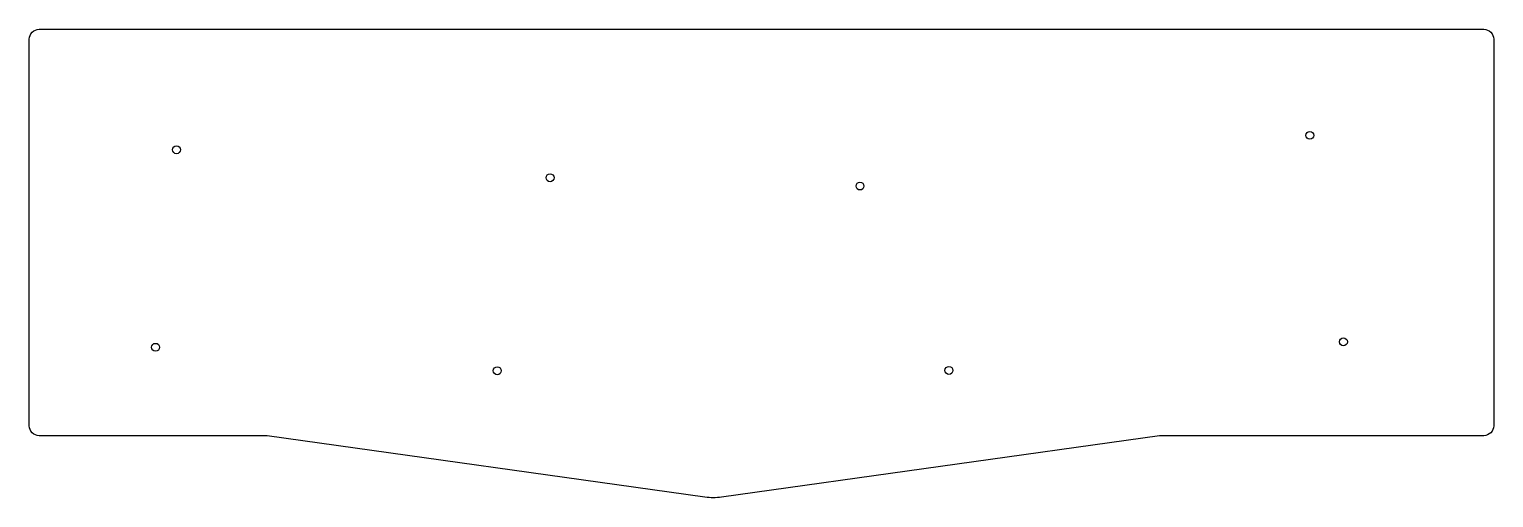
# Model space of a CAD drawing. Header units: millimetres. Extents: x 125 to 420, y -99 to -4.
import ezdxf

# ---------------------------------------------------------------- set-up
doc = ezdxf.new("R2010")
doc.units = ezdxf.units.MM
doc.layers.get('0').update_dxf_attribs({"linetype": 'CONTINUOUS'})

msp = doc.modelspace()

# ---------------------------------------------------------------- linework, layer by layer
msp.add_lwpolyline([(127.02, -4.26), (243.35, -4.26), (281.85, -4.26), (418, -4.26, -0.414222), (420, -6.26), (420, -84.21, -0.414205), (418, -86.21), (352.65, -86.21), (264.46, -98.6, -0.069927), (261.12, -98.6), (172.92, -86.21), (127.02, -86.21, -0.414214), (125.02, -84.21), (125.02, -6.26, -0.414214)], format="xyb", close=True)
for centre in [(382.96, -25.65), (154.67, -28.55), (229.93, -34.2), (292.35, -35.87), (150.45, -68.39), (389.72, -67.28), (219.28, -73.11), (310.27, -73.05)]:
    msp.add_circle(centre, 0.8)

doc.saveas('drawing.dxf')
